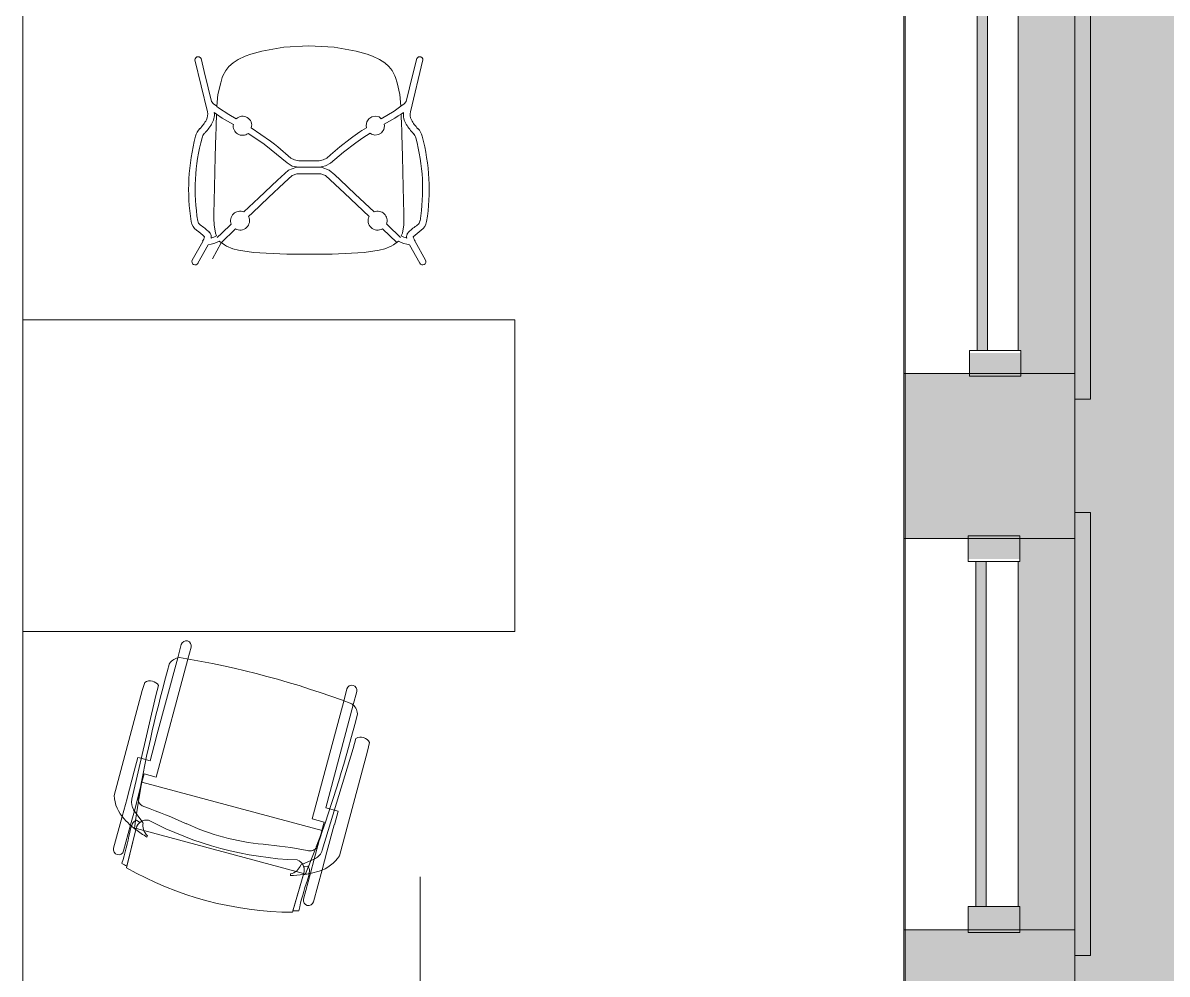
# Model space of a CAD drawing. Header units: inches. Extents: x -1880 to 225, y -1065 to 162.
# Drawn here: x -1332 to -1220.9, y -975.1 to -882.7 of the extents above; entities that cross this region are included whole.
import ezdxf

# ---------------------------------------------------------------- set-up
doc = ezdxf.new("R2010")
doc.units = ezdxf.units.IN
doc.header["$MEASUREMENT"] = 0
for name, color, linetype, lineweight in [('06_555 11th St - background_dwg', 8, 'Continuous', 9), ('A-AREA-IDEN', 2, 'Continuous', 9), ('A-DETL', 90, 'Continuous', 9), ('A-DETL-GENF', 92, 'Continuous', 9), ('A-DETL-THIN', 151, 'Continuous', 9), ('A-GLAZ-CURT', 52, 'Continuous', 13), ('A-GLAZ-CWMG', 51, 'Continuous', 13), ('A-WALL', 113, 'Continuous', 13), ('A-WALL-PATT', 111, 'Continuous', 13), ('I-FURN', 30, 'Continuous', 9), ('P-SILL', 7, 'Continuous', 9), ('W', 7, 'Continuous', 9)]:
    doc.layers.add(name, color=color, linetype=linetype, lineweight=lineweight)

# ---------------------------------------------------------------- blocks, each defined once
blk = doc.blocks.new('System Panel - Glazed-4839059-FIRST FLOOR POWER _ SIGNAL')
at = {"layer": 'A-GLAZ-CURT', "lineweight": 9}
blk.add_hatch(color=7, dxfattribs=at).paths.add_polyline_path([(-16.75, 1.75), (-16.75, 0.75), (16.75, 0.75), (16.75, 1.75), (-11.57, 1.75)], flags=0)
at = {"layer": 'A-GLAZ-CURT', "color": 8, "lineweight": 20}
for p, q in [((16.75, 1.75), (-16.75, 1.75)), ((-16.75, 1.75), (-16.75, 0.75)), ((16.75, 0.75), (16.75, 1.75)), ((-16.75, 0.75), (16.75, 0.75))]:
    blk.add_line(p, q, dxfattribs=at)
blk = doc.blocks.new('System Panel - Glazed-4839067-FIRST FLOOR POWER _ SIGNAL')
at = {"layer": 'A-GLAZ-CURT', "lineweight": 9}
blk.add_hatch(color=7, dxfattribs=at).paths.add_polyline_path([(-16.75, 0.75), (16.75, 0.75), (16.75, 1.75), (-16.75, 1.75)], flags=0)
at = {"layer": 'A-GLAZ-CURT', "color": 8, "lineweight": 20}
for p, q in [((16.75, 1.75), (-16.75, 1.75)), ((-16.75, 1.75), (-16.75, 0.75)), ((16.75, 0.75), (16.75, 1.75)), ((-16.75, 0.75), (16.75, 0.75))]:
    blk.add_line(p, q, dxfattribs=at)
blk = doc.blocks.new('Rectangular Mullion - 2_5_ x 5_ rectangular-4836572-FIRST FLOOR POWER _ SIGNAL')
at = {"layer": 'A-GLAZ-CWMG', "lineweight": 9}
blk.add_hatch(color=7, dxfattribs=at).paths.add_polyline_path([(1.25, 2.5), (1.25, -2.5), (-1, -2.5), (-1, 2.5)], flags=0)
at = {"layer": 'A-GLAZ-CWMG', "color": 8, "lineweight": 20}
for p, q in [((-1.25, 2.5), (1.25, 2.5)), ((-1.25, -2.5), (-1.25, 2.5)), ((1.25, 2.5), (1.25, -2.5)), ((1.25, -2.5), (-1.25, -2.5))]:
    blk.add_line(p, q, dxfattribs=at)
blk = doc.blocks.new('Rectangular Mullion - 2_5_ x 5_ rectangular-4837751-FIRST FLOOR POWER _ SIGNAL')
at = {"layer": 'A-GLAZ-CWMG', "lineweight": 9}
blk.add_hatch(color=7, dxfattribs=at).paths.add_polyline_path([(1, -1.75), (1, -2.5), (-1.25, -2.5), (-1.25, 2.5), (1, 2.5), (1, -0.75)], flags=0)
at = {"layer": 'A-GLAZ-CWMG', "color": 8, "lineweight": 20}
for p, q in [((-1.25, 2.5), (1.25, 2.5)), ((-1.25, -2.5), (-1.25, 2.5)), ((1.25, 2.5), (1.25, -2.5)), ((1.25, -2.5), (-1.25, -2.5))]:
    blk.add_line(p, q, dxfattribs=at)
blk = doc.blocks.new('F-Haworth_Chair_X99-Seminar - X99 Seminar Chair with Glides-V6-FIRST FLOOR POWER _ SIGNAL')
at = {"layer": 'I-FURN'}
for p, q in [((-8.34, 11.52), (-8.42, 7.57)), ((-8.42, 7.57), (-8.34, 11.37)), ((8.42, 7.57), (8.34, 11.52)), ((8.34, 11.37), (8.42, 7.57)), ((-10.04, 10.02), (-10.04, 6.81)), ((-9.04, 7.4), (-9.04, 10.02)), ((9.04, 10.02), (9.04, 7.4)), ((10.04, 6.81), (10.04, 10.02)), ((-7.18, 7.99), (-7.21, 8.13)), ((7.21, 8.13), (7.18, 7.99)), ((-10.04, 6.81), (-10.04, 5)), ((-9.13, 5.92), (-8.07, 6.77)), ((-9.04, 5.99), (-9.04, 7.4)), ((-8.68, 6.87), (-8.75, 6.22)), ((-8.62, 7.42), (-8.68, 6.91)), ((-8.6, 7.6), (-8.62, 7.43)), ((-8.61, 6.81), (-8.23, 6.95)), ((-8.51, 7.6), (-8.56, 7.6)), ((-7.65, 7.6), (-8.4, 7.6)), ((-8.07, 6.77), (-7.95, 6.87)), ((7.65, 7.6), (-7.65, 7.6)), ((8.4, 7.6), (7.65, 7.6)), ((7.95, 6.87), (8.03, 6.81)), ((8.07, 6.77), (9.13, 5.92)), ((8.23, 6.95), (8.61, 6.81)), ((8.56, 7.6), (8.49, 7.6)), ((8.62, 7.43), (8.6, 7.6)), ((8.68, 6.87), (8.62, 7.42)), ((8.75, 6.22), (8.68, 6.87)), ((9.04, 7.4), (9.04, 5.99)), ((10.04, 5), (10.04, 6.81)), ((-9.04, 3.62), (-9.04, 5.99)), ((-8.75, 6.22), (-8.88, 4.99)), ((8.88, 4.99), (8.75, 6.22)), ((9.04, 5.99), (9.04, 3.62)), ((-11.32, 5.06), (-11.32, -5.48)), ((-10.04, 4.99), (-10.04, 2.27)), ((-9.92, -5.36), (-9.57, 4.97)), ((-8.9, 4.8), (-9.07, 3.2)), ((-8.88, 4.99), (-8.89, 4.91)), ((8.89, 4.91), (8.88, 4.99)), ((9.07, 3.2), (8.9, 4.8)), ((9.57, 4.97), (9.92, -5.36)), ((10.04, 2.27), (10.04, 4.99)), ((11.32, -5.48), (11.32, 5.06)), ((-9.04, 3.43), (-9.04, 3.62)), ((-9.04, 3.12), (-9.04, 3.43)), ((9.04, 3.62), (9.04, 3.43)), ((9.04, 3.43), (9.04, 3.12)), ((-10.04, 2.27), (-10.07, 2.27)), ((-10.07, 2.27), (-10.07, 0.89)), ((-9.07, 3.2), (-9.07, 3.12)), ((-9.07, 3.12), (9.07, 3.12)), ((-9.04, 2.27), (-9.04, 3.12)), ((-7.83, 2.27), (-9.04, 2.27)), ((-7.83, -9.57), (-7.83, 2.27)), ((9.04, 2.27), (7.83, 2.27)), ((7.83, 2.27), (7.83, -9.57)), ((9.04, 3.12), (9.04, 2.27)), ((9.07, 3.12), (9.07, 3.2)), ((10.07, 2.27), (10.04, 2.27)), ((10.07, 0.89), (10.07, 2.27)), ((-10.07, 0.89), (-9.71, 0.89)), ((-9.71, 0.89), (-9.2, 0.89)), ((-9.2, 0.89), (-8.82, 0.89)), ((-8.82, 0.89), (-8.82, -9.44)), ((8.82, 0.89), (9.2, 0.89)), ((8.82, -1.42), (8.82, 0.89)), ((9.2, 0.89), (9.71, 0.89)), ((9.71, 0.89), (10.07, 0.89)), ((8.82, -9.44), (8.82, -1.43)), ((-11.32, -5.48), (-11.3, -6.32)), ((-9.92, -6.36), (-9.92, -5.36)), ((9.92, -5.36), (9.92, -6.36)), ((11.3, -6.32), (11.32, -5.48)), ((-8.82, -9.44), (-8.82, -10.78)), ((-7.83, -10.78), (-7.83, -9.57)), ((7.83, -9.57), (7.83, -10.78)), ((8.82, -10.78), (8.82, -9.44))]:
    blk.add_line(p, q, dxfattribs=at)
for centre, radius, start, end in [((0, -20.29), 32.89, 75.3075, 104.696), ((-36.06, 10.03), 27.2, 355.9857, 2.5118), ((0, -20.73), 33.17, 104.5766, 105.5522), ((0, -20.73), 33.17, 74.4478, 75.4234), ((36.06, 10.03), 27.2, 177.4882, 184.0143), ((-9.54, 10.02), 0.498, 360, 180), ((9.54, 10.02), 0.498, 360, 180), ((-5.2, 7.86), 3.74, 175.9857, 189.9064), ((-4.71, -1.15), 9.61, 105.0666, 112.7369), ((-6.55, 6.76), 1.38, 117.0503, 145.9813), ((6.55, 6.76), 1.38, 34.0187, 62.9497), ((4.71, -1.15), 9.61, 67.2631, 74.9334), ((5.2, 7.86), 3.74, 350.0936, 4.0143), ((-7.87, 3.92), 3.63, 121.9522, 161.8211), ((-4.71, -1.15), 9.61, 116.0036, 121.9522), ((-4.71, -1.15), 9.61, 113.4023, 116.0036), ((-8.28, 7.33), 0.613, 189.9064, 237.4573), ((-4.71, -1.15), 9.61, 112.927, 113.3607), ((-7.37, 7.55), 1.05, 178.8214, 214.7998), ((-7.37, 7.55), 1.05, 178.8214, 264.0446), ((-6.55, 6.76), 1.38, 147.5752, 174.9122), ((0, -26.49), 33.83, 77.2285, 102.7715), ((7.37, 7.55), 1.05, 275.9554, 1.1786), ((6.55, 6.76), 1.38, 5.0878, 32.4248), ((7.37, 7.55), 1.05, 325.2002, 1.1786), ((4.71, -1.15), 9.61, 66.6393, 67.073), ((4.71, -1.15), 9.61, 63.9964, 66.4906), ((8.28, 7.33), 0.613, 302.5427, 350.0936), ((4.71, -1.15), 9.61, 58.0478, 63.9964), ((7.87, 3.92), 3.63, 18.1789, 58.0478), ((-8.18, 4.9), 1.39, 132.8922, 177.1987), ((-11.32, 48.08), 42.84, 274.2301, 280.0233), ((0, -15.97), 22.19, 79.9767, 100.0233), ((11.32, 48.08), 42.84, 259.9767, 265.7699), ((8.18, 4.9), 1.39, 2.8013, 47.1078), ((144.06, -7.32), 153.52, 175.4787, 180.5251), ((-8.24, 4.59), 0.763, 84.2338, 165.7662), ((8.24, 4.59), 0.763, 14.2338, 95.7662), ((-144.06, -7.32), 153.52, 359.4749, 4.5213), ((-10.58, -5.68), 0.956, 221.8901, 314.1099), ((10.58, -5.68), 0.956, 225.8901, 318.1099), ((-8.21, -8.28), 1.31, 200.0433, 249.9567), ((8.21, -8.28), 1.31, 290.0433, 339.9567), ((0, 75.01), 84.96, 264.1475, 275.8525), ((-8.32, -10.78), 0.495, 180, 360), ((8.32, -10.78), 0.495, 180, 360)]:
    blk.add_arc(centre, radius, start, end, dxfattribs=at)
blk = doc.blocks.new('HermanMiller_Collection_TroyPlasticChair - No Arms-5839776-FIRST FLOOR POWER _ SIGNAL')
at = {"layer": 'I-FURN'}
for p, q in [((10.68, 11.32), (8.86, 10.31)), ((-9.04, 10.88), (-9.06, 10.76)), ((-9.06, 10.76), (-9.04, 10.64)), ((-8.97, 10.98), (-9.04, 10.88)), ((-9.04, 10.64), (-8.97, 10.53)), ((-8.87, 11.05), (-8.97, 10.98)), ((-8.97, 10.53), (-8.88, 10.47)), ((-8.88, 10.47), (-7.64, 10.16)), ((-8.75, 11.07), (-8.87, 11.05)), ((-3.73, 9.85), (-8.75, 11.07)), ((-7.64, 10.16), (-6.06, 9.78)), ((9.19, 9.77), (10.99, 10.77)), ((-6.06, 9.78), (-4.73, 9.45)), ((-4.26, 8.94), (-5.4, 8.84)), ((-4.73, 9.45), (-4.5, 9.25)), ((-4.5, 9.25), (-4.26, 8.94)), ((-4.26, 8.94), (-3.79, 8.27)), ((-3.5, 8.97), (-3.65, 9.18)), ((-2.37, 9), (-3.5, 8.97)), ((-3.32, 8.68), (-3.5, 8.97)), ((-2.09, 9.01), (-2.37, 9)), ((-1.51, 9.02), (-2.09, 9.01)), ((0.61, 9.09), (-1.51, 9.02)), ((3.59, 9.16), (0.61, 9.09)), ((6.2, 9.22), (3.59, 9.16)), ((6.64, 9.22), (6.2, 9.22)), ((7.26, 9.2), (6.64, 9.22)), ((8.05, 9.08), (7.26, 9.2)), ((8.48, 8.89), (7.29, 7.66)), ((8.31, 8.97), (8.05, 9.08)), ((-7.72, 8.07), (-8.1, 7.77)), ((-7.22, 8.34), (-7.72, 8.07)), ((-7.06, 8.42), (-7.22, 8.34)), ((-6.53, 8.56), (-7.06, 8.42)), ((-5.4, 8.84), (-6.53, 8.56)), ((-3.79, 8.27), (-3.05, 7.03)), ((-3.1, 8.35), (-3.32, 8.68)), ((-2.51, 7.32), (-3.1, 8.35)), ((7.64, 7.14), (8.98, 8.53)), ((9.2, 8.2), (8.85, 8.71)), ((9.33, 8), (9.2, 8.2)), ((9.57, 7.37), (9.33, 8)), ((-8.79, 6.86), (-9.11, 6.18)), ((-8.46, 7.36), (-8.79, 6.86)), ((-8.1, 7.77), (-8.46, 7.36)), ((-3.22, 6.81), (-3.3, 6.46)), ((-3.05, 7.03), (-3.22, 6.81)), ((-2.35, 7.35), (-2.51, 7.32)), ((-2, 7.29), (-2.35, 7.35)), ((-1.69, 7.06), (-2, 7.29)), ((-1.5, 6.76), (-1.69, 7.06)), ((-1.45, 6.41), (-1.5, 6.76)), ((7.29, 7.66), (7.17, 7.54)), ((9.72, 6.82), (9.57, 7.37)), ((9.95, 5.38), (9.72, 6.82)), ((-9.3, 5.64), (-9.61, 4.58)), ((-9.11, 6.18), (-9.3, 5.64)), ((-3.3, 6.46), (-3.24, 6.12)), ((-3.24, 6.12), (-3.05, 5.82)), ((-3.05, 5.82), (-2.75, 5.62)), ((-2.75, 5.62), (-2.4, 5.55)), ((-2.4, 5.55), (-2.17, 5.59)), ((-2.17, 5.59), (-2.03, 5.35)), ((-1.64, 5.94), (-1.54, 6.07)), ((-1.18, 5.22), (-1.64, 5.94)), ((-1.54, 6.07), (-1.45, 6.41)), ((4.17, 3.46), (6.44, 5.86)), ((6, 6.32), (4.28, 4.48)), ((-9.61, 4.58), (-9.98, 2.44)), ((-2.03, 5.35), (-1.89, 5.13)), ((-1.89, 5.13), (-1.76, 4.94)), ((-1.76, 4.94), (-1.29, 4.28)), ((-0.69, 4.54), (-1.18, 5.22)), ((0.21, 3.35), (-0.69, 4.54)), ((4.28, 4.48), (2.9, 3.03)), ((10.01, 4.14), (9.95, 5.38)), ((-1.29, 4.28), (-1.09, 4.01)), ((-1.09, 4.01), (-0.33, 3.01)), ((1.26, 2.11), (0.21, 3.35)), ((2.47, 1.62), (4.17, 3.46)), ((10.09, 2.25), (10.01, 4.14)), ((-9.98, 2.44), (-10.11, 0)), ((-0.33, 3.01), (0.45, 2.11)), ((2.41, 2.51), (1.95, 1.97)), ((2.9, 3.03), (2.41, 2.51)), ((10.1, 1.09), (10.09, 2.25)), ((0.45, 2.11), (0.77, 1.74)), ((0.77, 1.74), (0.95, 1.38)), ((0.95, 1.38), (1.03, 0.99)), ((1.54, 1.61), (1.26, 2.11)), ((1.65, 1.02), (1.54, 1.61)), ((1.68, 1.28), (1.67, 0.79)), ((1.95, 1.97), (1.68, 1.28)), ((2.29, 0), (2.3, 1.17)), ((2.3, 1.17), (2.47, 1.62)), ((1.03, 0.99), (1.03, -0.99)), ((1.65, -1.02), (1.65, 1.02)), ((1.67, 0.79), (1.65, 0)), ((1.65, 0), (1.69, -1.28)), ((10.09, -2.14), (10.1, 1.09)), ((-10.11, 0), (-9.98, -2.44)), ((1.03, -0.99), (0.95, -1.39)), ((1.55, -1.61), (1.65, -1.02)), ((2.3, -1.17), (2.29, 0)), ((0.77, -1.74), (-0.33, -3.02)), ((0.95, -1.39), (0.77, -1.74)), ((0.8, -2.64), (1.24, -2.11)), ((1.24, -2.11), (1.55, -1.61)), ((1.69, -1.28), (1.95, -1.97)), ((1.95, -1.97), (2.93, -3.06)), ((2.47, -1.62), (2.3, -1.17)), ((3.18, -2.4), (2.47, -1.62)), ((10.01, -4.14), (10.09, -2.14)), ((-9.98, -2.44), (-9.61, -4.58)), ((-0.33, -3.02), (-0.59, -3.33)), ((-0.04, -3.66), (0.8, -2.64)), ((2.93, -3.06), (4.65, -4.86)), ((4.61, -3.91), (3.18, -2.4)), ((-0.86, -3.72), (-2.16, -5.59)), ((-0.59, -3.33), (-0.86, -3.72)), ((-0.67, -4.48), (-0.46, -4.17)), ((-0.46, -4.17), (-0.04, -3.66)), ((6.09, -5.47), (4.61, -3.91)), ((9.95, -5.38), (10.01, -4.14)), ((-9.61, -4.58), (-9.3, -5.64)), ((-1.62, -5.89), (-0.67, -4.48)), ((4.65, -4.86), (6, -6.32)), ((6.45, -5.85), (6.09, -5.47)), ((9.72, -6.82), (9.95, -5.38)), ((-9.3, -5.64), (-9.11, -6.18)), ((-9.11, -6.18), (-8.79, -6.86)), ((-8.79, -6.86), (-8.46, -7.36)), ((-8.46, -7.36), (-8.1, -7.77)), ((-8.1, -7.77), (-7.72, -8.07)), ((-3.46, -7.76), (-4.11, -8.78)), ((-3.04, -7.05), (-3.46, -7.76)), ((-3.11, -8.41), (-2.49, -7.33)), ((7.19, -7.54), (8.08, -8.46)), ((8.99, -8.51), (7.65, -7.13)), ((9.33, -8), (9.57, -7.37)), ((9.57, -7.37), (9.72, -6.82)), ((-7.72, -8.07), (-7.22, -8.34)), ((-7.22, -8.34), (-7.06, -8.42)), ((-7.06, -8.42), (-6.53, -8.56)), ((-6.53, -8.56), (-5.4, -8.84)), ((-5.4, -8.84), (-4.26, -8.94)), ((-4.11, -8.78), (-4.24, -8.94)), ((-3.49, -8.97), (-3.11, -8.41)), ((8.08, -8.46), (8.5, -8.89)), ((8.85, -8.71), (9.2, -8.2)), ((10.54, -9.36), (8.99, -8.51)), ((9.2, -8.2), (9.33, -8)), ((-8.75, -11.07), (-3.73, -9.85)), ((-6.06, -9.78), (-7.64, -10.16)), ((-4.73, -9.45), (-6.06, -9.78)), ((-4.5, -9.25), (-4.73, -9.45)), ((-4.26, -8.94), (-4.5, -9.25)), ((-3.65, -9.18), (-3.5, -8.97)), ((-3.5, -8.97), (-2.37, -9)), ((-2.37, -9), (-2.09, -9.01)), ((-2.09, -9.01), (-1.51, -9.02)), ((-1.51, -9.02), (0.61, -9.09)), ((0.61, -9.09), (3.59, -9.16)), ((3.59, -9.16), (6.2, -9.22)), ((6.2, -9.22), (6.64, -9.22)), ((6.64, -9.22), (7.26, -9.2)), ((7.26, -9.2), (8.05, -9.08)), ((8.05, -9.08), (8.31, -8.97)), ((10.99, -10.77), (9.19, -9.77)), ((-9.04, -10.64), (-9.06, -10.76)), ((-9.06, -10.76), (-9.04, -10.88)), ((-8.97, -10.53), (-9.04, -10.64)), ((-9.04, -10.88), (-8.97, -10.98)), ((-8.88, -10.47), (-8.97, -10.53)), ((-8.97, -10.98), (-8.87, -11.05)), ((-7.64, -10.16), (-8.88, -10.47)), ((-8.87, -11.05), (-8.75, -11.07)), ((8.86, -10.31), (10.68, -11.32))]:
    blk.add_line(p, q, dxfattribs=at)
for centre, radius, start, end in [((3.83, -8.55), 20.22, 81.1429, 104.8165), ((6.75, 10.18), 1.26, 34.6745, 81.1429), ((10.83, 11.04), 0.317, 299.1025, 118.9821), ((-4.63, 13.16), 3.63, 297.8999, 314.6405), ((-6.24, 15.3), 6.94, 302.6131, 312.0729), ((-0.92, 9.4), 1.66, 104.8165, 134.6405), ((-0.93, 9.41), 1, 105.2242, 132.0729), ((3.79, -7.92), 18.96, 80.6041, 105.2242), ((6.79, 10.23), 0.558, 34.0551, 80.6041), ((12.57, 14.13), 6.41, 214.0551, 223.77), ((13.06, 14.55), 6.42, 214.6745, 223.6185), ((7.72, 12.36), 2.34, 287.1892, 298.9821), ((-3.46, 10.94), 1.12, 256.3431, 297.8999), ((-3.47, 10.95), 1.78, 264.1109, 302.6131), ((8.53, 10.26), 0.815, 223.77, 245.3996), ((8.4, 9.98), 0.502, 245.3996, 285.9426), ((6.5, 10.04), 2.11, 329.3692, 344.9846), ((6.58, 10.02), 2.62, 330.0569, 354.4818), ((6.85, 6.68), 0.919, 69.1794, 202.7215), ((6.86, 6.66), 0.91, 242.3519, 31.4319), ((-2.42, -6.43), 0.877, 73.101, 224.5266), ((-2.33, -6.45), 0.896, 259.6713, 37.9794), ((6.85, -6.68), 0.922, 157.389, 291.6626), ((6.85, -6.68), 0.915, 330.7028, 115.7221), ((6.58, -10.02), 2.62, 5.5182, 29.9431), ((-3.46, -10.94), 1.12, 62.1001, 103.6569), ((-3.47, -10.95), 1.78, 57.3869, 95.8891), ((-4.63, -13.16), 3.63, 45.3595, 62.1001), ((-6.24, -15.3), 6.94, 47.9271, 57.3869), ((12.57, -14.13), 6.41, 136.23, 145.9449), ((8.53, -10.26), 0.815, 114.6004, 136.23), ((8.4, -9.98), 0.502, 74.0574, 114.6004), ((6.5, -10.04), 2.11, 15.0154, 30.6308), ((-0.92, -9.4), 1.66, 225.3595, 255.1835), ((-0.93, -9.41), 1, 227.9271, 254.7758), ((3.83, 8.55), 20.22, 255.1835, 278.8571), ((3.79, 7.92), 18.96, 254.7758, 279.3959), ((6.79, -10.23), 0.558, 279.3959, 325.9449), ((6.75, -10.18), 1.26, 278.8571, 325.3255), ((13.06, -14.55), 6.42, 136.3815, 145.3255), ((7.72, -12.36), 2.34, 61.0179, 72.8108), ((10.83, -11.04), 0.317, 241.0179, 60.8975)]:
    blk.add_arc(centre, radius, start, end, dxfattribs=at)
blk = doc.blocks.new('06_555 11th St - background_dwg-4793957-FIRST FLOOR POWER _ SIGNAL')
at = {"layer": 'P-SILL'}
for p, q in [((2131.56, 2045.73), (2131.56, 2083.73)), ((2131.56, 1991.73), (2131.56, 2029.73))]:
    blk.add_line(p, q, dxfattribs=at)
at = {"layer": 'P-SILL', "flags": 128}
for points in [[(2148.19, 2043.23), (2149.69, 2043.23), (2149.69, 2086.23), (2148.19, 2086.23)], [(2148.18, 1989.23), (2149.68, 1989.23), (2149.68, 2032.23), (2148.18, 2032.23)]]:
    blk.add_lwpolyline(points, dxfattribs=at)
at = {"layer": 'W'}
blk.add_line((2131.56, 2029.73), (2131.68, 2029.73), dxfattribs=at)
at = {"layer": 'W', "flags": 128}
for points in [[(2131.68, 2045.73), (2131.56, 2045.73), (2131.56, 2029.73), (2131.68, 2029.73)], [(2131.56, 1981.11), (2131.56, 1991.73), (2131.68, 1991.73)]]:
    blk.add_lwpolyline(points, dxfattribs=at)

msp = doc.modelspace()

# ---------------------------------------------------------------- hatches: boundary and pattern name
at = {"layer": 'A-DETL-GENF'}
h = msp.add_hatch(color=254, dxfattribs=at)
h.paths.add_polyline_path([(40.86, -1023.03), (225.39, -1023.03), (225.39, -1010.03), (214.05, -1010.03), (214.05, -1001.03), (210.86, -1001.03), (210.86, -1004.28), (208.36, -1004.28), (208.36, -1001.03), (174.11, -1001.03), (174.11, -1004.28), (171.61, -1004.28), (171.61, -1006.53), (153.61, -1006.53), (153.61, -1004.28), (151.36, -1004.28), (151.36, -1001.03), (113.86, -1001.03), (113.86, -1004.28), (111.61, -1004.28), (111.61, -1006.53), (93.61, -1006.53), (93.61, -1004.41), (91.36, -1004.41), (91.36, -1001.16), (54.11, -1001.16), (54.11, -1004.41), (51.61, -1004.41), (51.61, -1010.53), (40.86, -1010.53), (40.86, -1022.53), (-15.64, -1022.53), (-15.64, -1010.03), (-26.39, -1010.03), (-26.39, -1001.28), (-29.14, -1001.28), (-29.14, -1002.03), (-31.64, -1002.03), (-31.64, -1001.28), (-66.14, -1001.28), (-66.14, -1002.03), (-68.39, -1002.03), (-68.39, -1006.53), (-86.39, -1006.53), (-86.39, -1002.03), (-88.64, -1002.03), (-88.64, -1001.28), (-126.14, -1001.28), (-126.14, -1002.03), (-128.39, -1002.03), (-128.39, -1006.53), (-146.39, -1006.53), (-146.39, -1002.53), (-148.89, -1002.53), (-148.89, -1001.78), (-185.89, -1001.78), (-185.89, -1002.53), (-188.39, -1002.53), (-188.39, -1010.03), (-199.14, -1010.03), (-199.14, -1022.53), (-255.64, -1022.53), (-255.64, -1010.28), (-269.01, -1010.28), (-269.01, -993.78), (-246.39, -993.78), (-246.39, -987.03), (-216.39, -987.03), (-216.39, -987.53), (-210.01, -987.53), (-210.01, -993.53), (-188.39, -993.53), (-188.39, -997.53), (-185.89, -997.53), (-185.89, -1000.78), (-148.89, -1000.78), (-148.89, -997.53), (-146.39, -997.53), (-146.39, -993.53), (-128.39, -993.53), (-128.39, -997.03), (-126.14, -997.03), (-126.14, -1000.28), (-88.64, -1000.28), (-88.64, -997.03), (-86.39, -997.03), (-86.39, -993.53), (-68.39, -993.53), (-68.39, -997.03), (-66.14, -997.03), (-66.14, -1000.28), (-31.64, -1000.28), (-31.64, -997.03), (-29.14, -997.03), (-29.14, -1000.28), (-26.39, -1000.28), (-26.39, -993.53), (-5.39, -993.53), (-5.39, -987.03), (24.61, -987.03), (24.61, -987.53), (29.99, -987.53), (29.99, -994.03), (51.61, -994.03), (51.61, -999.41), (54.11, -999.41), (54.11, -1000.16), (91.36, -1000.16), (91.36, -999.41), (93.61, -999.41), (93.61, -993.53), (111.61, -993.53), (111.61, -999.28), (113.86, -999.28), (113.86, -1000.03), (151.36, -1000.03), (151.36, -999.28), (153.61, -999.28), (153.61, -993.53), (171.61, -993.53), (171.61, -999.28), (174.11, -999.28), (174.11, -1000.03), (208.36, -1000.03), (208.36, -999.28), (210.86, -999.28), (210.86, -1000.03), (214.05, -1000.03), (214.05, -993.53), (225.39, -993.53), (225.39, -557.54), (-39.64, -557.54), (-39.64, -552.54), (-71.14, -552.54), (-71.14, -552.04), (-39.64, -552.04), (-39.64, -542.54), (225.39, -542.54), (225.39, -482.36), (-41.14, -482.36), (-41.14, -440.79), (-36.14, -440.79), (-36.14, -477.73), (-8.39, -477.73), (-8.39, -473.54), (47.61, -473.54), (47.61, -477.73), (215.86, -477.73), (215.86, -421.04), (219.36, -421.04), (219.36, -477.73), (225.39, -477.73), (225.39, -186.61), (194.93, -186.61), (194.93, -191.47), (190.3, -191.47), (190.3, -181.29), (194.93, -181.29), (194.93, -181.98), (225.39, -181.98), (225.39, -146.04), (194.93, -146.04), (194.93, -147.29), (190.3, -147.29), (190.3, -146.04), (-36.14, -146.04), (-36.14, -184.29), (-41.14, -184.29), (-41.14, -142.54), (183.8, -142.54), (183.8, -126.54), (188.43, -126.54), (188.43, -142.54), (225.39, -142.54), (225.39, 105.22), (203.61, 105.22), (203.61, 104.47), (201.61, 104.47), (201.61, 99.97), (183.61, 99.97), (183.61, 104.47), (181.36, 104.47), (181.36, 105.22), (143.86, 105.22), (143.86, 104.47), (141.61, 104.47), (141.61, 99.97), (123.61, 99.97), (123.61, 104.34), (121.36, 104.34), (121.36, 105.09), (84.11, 105.09), (84.11, 104.34), (81.61, 104.34), (81.61, 99.97), (62.98, 99.97), (62.98, 76.84), (22.23, 76.84), (22.23, 99.97), (3.61, 99.97), (3.61, 104.71), (1.36, 104.71), (1.36, 105.46), (-35.89, 105.46), (-35.89, 104.71), (-38.39, 104.71), (-38.39, 99.97), (-43.64, 99.97), (-43.64, -80.23), (188.43, -80.23), (188.43, -86.54), (183.8, -86.54), (183.8, -84.86), (-50.14, -84.86), (-50.14, -84.42), (-173.22, -84.42), (-173.22, -146.42), (-173.82, -146.42), (-173.82, -146.61), (-173.64, -146.62), (-173.64, -184.29), (-178.64, -184.29), (-178.64, -146.61), (-340.08, -146.61), (-340.08, -181.98), (-292.7, -181.98), (-292.7, -155.79), (-283.57, -155.79), (-283.57, -254.98), (-186.89, -254.98), (-186.89, -259.61), (-283.57, -259.61), (-283.57, -358.79), (-292.7, -358.79), (-292.7, -276.12), (-388.7, -276.12), (-388.7, -218.61), (-438.19, -218.61), (-438.19, -188.29), (-433.57, -188.29), (-433.57, -213.98), (-344.71, -213.98), (-344.71, -146.61), (-433.57, -146.61), (-433.57, -148.29), (-438.19, -148.29), (-438.19, -146.61), (-536.59, -146.61), (-536.59, -339.98), (-515.34, -339.98), (-515.34, -476.99), (-448.19, -476.99), (-448.19, -468.3), (-443.57, -468.3), (-443.57, -481.62), (-541.22, -481.62), (-541.22, -450.42), (-612.84, -450.42), (-612.84, -542.54), (-589.64, -542.54), (-589.64, -552.92), (-586.14, -552.92), (-586.14, -557.54), (-617.47, -557.54), (-617.47, -516.92), (-801.57, -516.92), (-801.59, -558.17), (-972.83, -558.17), (-972.83, -516.92), (-1220.57, -516.92), (-1220.57, -834.78), (-1220.32, -834.78), (-1220.32, -838.78), (-1218.07, -838.78), (-1218.07, -842.03), (-1184.89, -842.03), (-1184.89, -838.78), (-1182.64, -838.78), (-1182.64, -834.78), (-1163.64, -834.78), (-1163.64, -847.78), (-1167.57, -847.78), (-1167.57, -852.16), (-1179.57, -852.16), (-1179.57, -847.78), (-1182.64, -847.78), (-1182.64, -843.78), (-1184.89, -843.78), (-1184.89, -843.03), (-1218.07, -843.03), (-1218.07, -843.78), (-1220.32, -843.78), (-1220.32, -847.78), (-1223.57, -847.78), (-1223.57, -843.78), (-1229.89, -843.78), (-1229.89, -878.78), (-1235.14, -878.78), (-1235.14, -881.03), (-1235.39, -881.03), (-1235.39, -914.53), (-1235.14, -914.53), (-1235.14, -916.78), (-1229.89, -916.78), (-1229.89, -932.78), (-1235.26, -932.78), (-1235.26, -935.03), (-1235.39, -935.03), (-1235.39, -968.53), (-1235.26, -968.53), (-1235.26, -970.78), (-1229.89, -970.78), (-1229.89, -1004.78), (-666.89, -1004.78), (-666.89, -982.03), (-667.08, -982.03), (-667.08, -971.03), (-664.58, -971.03), (-664.58, -968.53), (-661.33, -968.53), (-661.33, -935.03), (-664.58, -935.03), (-664.58, -932.53), (-667.08, -932.53), (-667.08, -917.03), (-664.58, -917.03), (-664.58, -914.53), (-661.33, -914.53), (-661.33, -881.03), (-664.58, -881.03), (-664.58, -878.78), (-667.57, -878.78), (-667.57, -847.78), (-680.01, -847.78), (-680.01, -834.78), (-666.88, -834.78), (-666.88, -807.41), (-629.88, -807.41), (-629.88, -842.28), (-652.57, -842.28), (-652.57, -878.78), (-659.58, -878.78), (-659.58, -881.03), (-660.33, -881.03), (-660.33, -914.53), (-659.58, -914.53), (-659.58, -917.03), (-652.08, -917.03), (-652.08, -932.53), (-659.58, -932.53), (-659.58, -935.03), (-660.33, -935.03), (-660.33, -968.53), (-659.58, -968.53), (-659.58, -971.03), (-652.08, -971.03), (-652.08, -979.28), (-623.7, -979.28), (-623.7, -999.78), (-622.89, -999.78), (-622.89, -1006.03), (-620.39, -1006.03), (-620.39, -1006.78), (-583.39, -1006.78), (-583.39, -1006.03), (-580.89, -1006.03), (-580.89, -999.78), (-564.89, -999.78), (-564.89, -1005.9), (-562.39, -1005.9), (-562.39, -1006.65), (-525.14, -1006.65), (-525.14, -1005.9), (-522.89, -1005.9), (-522.89, -999.78), (-485.51, -999.78), (-485.51, -987.65), (-485.39, -987.65), (-485.39, -987.03), (-455.39, -987.03), (-455.39, -987.65), (-450.14, -987.65), (-450.14, -993.65), (-455.39, -993.65), (-455.39, -993.78), (-428.39, -993.78), (-428.39, -1000.53), (-425.64, -1000.53), (-425.64, -997.28), (-423.14, -997.28), (-423.14, -1000.53), (-388.64, -1000.53), (-388.64, -997.28), (-386.39, -997.28), (-386.39, -993.78), (-368.39, -993.78), (-368.39, -997.28), (-366.14, -997.28), (-366.14, -1000.53), (-328.64, -1000.53), (-328.64, -997.28), (-326.39, -997.28), (-326.39, -993.78), (-308.39, -993.78), (-308.39, -997.28), (-306.14, -997.28), (-306.14, -1000.53), (-271.64, -1000.53), (-271.64, -997.28), (-269.14, -997.28), (-269.14, -1002.28), (-271.64, -1002.28), (-271.64, -1001.53), (-306.14, -1001.53), (-306.14, -1002.28), (-308.39, -1002.28), (-308.39, -1006.78), (-326.39, -1006.78), (-326.39, -1002.28), (-328.64, -1002.28), (-328.64, -1001.53), (-366.14, -1001.53), (-366.14, -1002.28), (-368.39, -1002.28), (-368.39, -1006.78), (-386.39, -1006.78), (-386.39, -1002.28), (-388.64, -1002.28), (-388.64, -1001.53), (-423.14, -1001.53), (-423.14, -1002.28), (-425.64, -1002.28), (-425.64, -1001.53), (-428.39, -1001.53), (-428.39, -1010.28), (-439.39, -1010.28), (-439.39, -1022.53), (-495.01, -1022.53), (-495.01, -1014.78), (-522.89, -1014.78), (-522.89, -1010.9), (-525.14, -1010.9), (-525.14, -1007.65), (-562.39, -1007.65), (-562.39, -1010.9), (-564.89, -1010.9), (-564.89, -1014.78), (-580.89, -1014.78), (-580.89, -1011.03), (-583.39, -1011.03), (-583.39, -1007.78), (-620.39, -1007.78), (-620.39, -1011.03), (-622.89, -1011.03), (-622.89, -1014.78), (-623.7, -1014.78), (-623.7, -1014.53), (-661.39, -1014.53), (-661.39, -1022.78), (-1235.39, -1022.78), (-1235.39, -1023.03), (29.99, -1023.03)], flags=0)
h.paths.add_polyline_path([(24.36, -1017.03), (24.36, -1017.03), (0.86, -1017.03)], flags=0)
h.paths.add_polyline_path([(-239.14, -1017.03), (-215.64, -1017.03), (-215.64, -993.53), (-215.51, -993.53), (-215.51, -993.03), (-216.39, -993.03), (-216.39, -1017.03), (-239.14, -1017.03)], flags=0)
h.paths.add_polyline_path([(-630.45, -1009.03), (-629.2, -1009.03), (-629.2, -984.78), (-630.45, -984.78), (-630.45, -1008.28), (-660.45, -1008.28), (-660.45, -984.78), (-661.39, -984.78), (-661.39, -1009.03), (-660.45, -1009.03)], flags=0)
h.paths.add_polyline_path([(-1010.36, -852.78), (-1011.51, -852.78), (-1011.51, -847.78), (-1014.51, -847.78), (-1014.51, -843.74), (-1016.76, -843.74), (-1016.76, -842.99), (-1050.14, -842.99), (-1050.14, -843.74), (-1052.51, -843.74), (-1052.51, -847.78), (-1055.51, -847.78), (-1055.51, -852.16), (-1067.51, -852.16), (-1067.51, -847.78), (-1070.64, -847.78), (-1070.64, -843.78), (-1072.89, -843.78), (-1072.89, -843.03), (-1106.39, -843.03), (-1106.39, -843.78), (-1108.64, -843.78), (-1108.64, -847.78), (-1111.64, -847.78), (-1111.64, -852.16), (-1123.64, -852.16), (-1123.64, -847.78), (-1127.64, -847.78), (-1127.64, -834.78), (-1108.64, -834.78), (-1108.64, -838.78), (-1106.39, -838.78), (-1106.39, -842.03), (-1072.89, -842.03), (-1072.89, -838.78), (-1070.64, -838.78), (-1070.64, -834.78), (-1052.51, -834.78), (-1052.51, -838.74), (-1050.14, -838.74), (-1050.14, -841.99), (-1016.76, -841.99), (-1016.76, -838.74), (-1014.51, -838.74), (-1014.51, -834.78), (-996.51, -834.78), (-996.51, -838.74), (-994.01, -838.74), (-994.01, -841.99), (-960.76, -841.99), (-960.76, -838.74), (-959.01, -838.74), (-959.01, -808.9), (-939.76, -808.9), (-939.76, -812.65), (-940.39, -812.65), (-940.39, -838.78), (-938.14, -838.78), (-938.14, -842.03), (-904.64, -842.03), (-904.64, -838.78), (-902.39, -838.78), (-902.39, -834.78), (-884.39, -834.78), (-884.39, -838.78), (-882.14, -838.78), (-882.14, -842.03), (-848.64, -842.03), (-848.64, -838.78), (-846.39, -838.78), (-846.39, -834.78), (-828.64, -834.78), (-828.64, -838.75), (-826.14, -838.75), (-826.14, -842), (-792.89, -842), (-792.89, -838.75), (-790.64, -838.75), (-790.64, -834.78), (-772.64, -834.78), (-772.64, -838.72), (-770.14, -838.72), (-770.14, -841.97), (-736.89, -841.97), (-736.89, -838.72), (-734.64, -838.72), (-734.64, -834.78), (-716.01, -834.78), (-716.01, -847.78), (-719.14, -847.78), (-719.14, -852.16), (-731.14, -852.16), (-731.14, -847.78), (-734.64, -847.78), (-734.64, -843.72), (-736.89, -843.72), (-736.89, -842.97), (-770.14, -842.97), (-770.14, -843.72), (-772.64, -843.72), (-772.64, -847.78), (-775.64, -847.78), (-775.64, -852.16), (-787.64, -852.16), (-787.64, -847.78), (-790.64, -847.78), (-790.64, -843.75), (-792.89, -843.75), (-792.89, -843), (-826.14, -843), (-826.14, -843.75), (-828.64, -843.75), (-828.64, -847.78), (-831.64, -847.78), (-831.64, -852.16), (-843.64, -852.16), (-843.64, -847.78), (-846.39, -847.78), (-846.39, -843.78), (-848.64, -843.78), (-848.64, -843.03), (-882.14, -843.03), (-882.14, -843.78), (-884.39, -843.78), (-884.39, -847.78), (-887.39, -847.78), (-887.39, -852.16), (-899.39, -852.16), (-899.39, -847.78), (-902.39, -847.78), (-902.39, -843.78), (-904.64, -843.78), (-904.64, -843.03), (-938.14, -843.03), (-938.14, -843.78), (-940.39, -843.78), (-940.39, -847.78), (-943.39, -847.78), (-943.39, -852.16), (-955.39, -852.16), (-955.39, -847.78), (-959.01, -847.78), (-959.01, -843.74), (-960.76, -843.74), (-960.76, -842.99), (-994.01, -842.99), (-994.01, -843.74), (-996.51, -843.74), (-996.51, -847.78), (-999.51, -847.78), (-999.51, -852.78)], flags=0)
h.paths.add_polyline_path([(-636.57, -836.78), (-635.38, -836.78), (-635.38, -812.91), (-636.57, -812.91), (-636.57, -835.59)], flags=0)
h.paths.add_polyline_path([(-661.38, -836.78), (-660.57, -836.78), (-660.57, -812.91), (-661.38, -812.91), (-661.38, -834.78)], flags=0)
h.paths.add_polyline_path([(87.37, -677.68), (57.37, -677.68), (57.37, -647.68), (87.37, -647.68)], flags=0)
h.paths.add_polyline_path([(-272.63, -677.68), (-302.63, -677.68), (-302.63, -647.68), (-272.63, -647.68)], flags=0)
h.paths.add_polyline_path([(-632.63, -677.68), (-662.63, -677.68), (-662.63, -647.68), (-632.63, -647.68)], flags=0)
h.paths.add_polyline_path([(-935.35, -677.68), (-959.35, -677.68), (-959.35, -647.68), (-935.35, -647.68), (-935.35, -649.1)], flags=0)
h.paths.add_polyline_path([(-272.63, -557.54), (-546.14, -557.54), (-546.14, -552.92), (-528.64, -552.92), (-528.64, -542.54), (-174.64, -542.54), (-174.64, -552.04), (-143.14, -552.04), (-143.14, -552.54), (-174.64, -552.54), (-174.64, -557.54)], flags=0)
h.paths.add_polyline_path([(-382.7, -482.37), (-394.7, -482.37), (-394.7, -464.68), (-382.7, -464.68), (-382.7, -477.74), (-178.64, -477.74), (-178.64, -440.79), (-173.64, -440.79), (-173.64, -482.37), (-371.88, -482.37)], flags=0)
h.paths.add_polyline_path([(-519.97, -476.99), (-519.97, -344.61), (-532.22, -344.61), (-532.22, -476.99), (-528.64, -476.99)], flags=0)
h.paths.add_polyline_path([(77.55, -467.79), (74.05, -467.79), (74.05, -370.79), (77.55, -370.79), (77.55, -450.42)], flags=0)
h.paths.add_polyline_path([(70.11, -467.79), (70.11, -370.79), (73.61, -370.79), (73.61, -467.79)], flags=0)
h.paths.add_polyline_path([(-288.07, -467.79), (-292.7, -467.79), (-292.7, -370.79), (-283.57, -370.79), (-283.57, -467.79)], flags=0)
h.paths.add_polyline_path([(-264.89, -461.79), (-264.89, -377.79), (-190.64, -377.79), (-190.64, -398.79), (-197.64, -398.79), (-197.64, -381.29), (-261.39, -381.29), (-261.39, -458.29), (-197.64, -458.29), (-197.64, -440.79), (-190.64, -440.79), (-190.64, -461.79), (-261.39, -461.79)], flags=0)
h.paths.add_polyline_path([(46.61, -461.79), (-24.14, -461.79), (-24.14, -440.79), (-17.14, -440.79), (-17.14, -458.29), (46.61, -458.29), (46.61, -381.29), (-17.14, -381.29), (-17.14, -398.79), (-24.14, -398.79), (-24.14, -377.79), (50.11, -377.79), (50.11, -461.79), (47.61, -461.79)], flags=0)
h.paths.add_polyline_path([(-443.57, -428.3), (-448.19, -428.3), (-448.19, -397.3), (-388.7, -397.3), (-388.7, -297.81), (-384.07, -297.81), (-384.07, -409.3), (-382.7, -409.3), (-382.7, -424.68), (-394.7, -424.63), (-394.7, -409.3), (-443.57, -409.3), (-443.57, -424.68)], flags=0)
h.paths.add_polyline_path([(-41.14, -400.29), (-41.14, -332.79), (-36.14, -332.79), (-36.14, -400.29)], flags=0)
h.paths.add_polyline_path([(-173.64, -400.29), (-178.64, -400.29), (-178.64, -332.79), (-173.64, -332.79), (-173.64, -397.08)], flags=0)
h.paths.add_polyline_path([(215.86, -381.04), (215.86, -366.79), (77.76, -366.79), (77.76, -359.79), (183.01, -359.79), (183.01, -363.29), (219.36, -363.29), (219.36, -381.04)], flags=0)
h.paths.add_polyline_path([(-261.39, -370.79), (-268.39, -370.79), (-268.39, -361.79), (-200.39, -361.79), (-200.39, -370.79)], flags=0)
h.paths.add_polyline_path([(-14.39, -369.79), (-14.39, -360.79), (47.61, -360.79), (47.61, -369.79), (46.61, -369.79)], flags=0)
h.paths.add_polyline_path([(77.36, -358.79), (73.86, -358.79), (73.86, -155.79), (77.36, -155.79), (77.36, -236.17), (182.76, -236.17), (182.76, -245.42), (77.36, -245.42), (77.36, -334.85)], flags=0)
h.paths.add_polyline_path([(70.11, -358.79), (69.86, -358.79), (69.86, -260.11), (-28.39, -260.11), (-28.39, -255.48), (69.86, -255.48), (69.86, -155.79), (73.36, -155.79), (73.36, -358.79)], flags=0)
h.paths.add_polyline_path([(-14.39, -353.79), (-24.14, -353.79), (-24.14, -332.79), (-17.14, -332.79), (-17.14, -350.29), (46.61, -350.29), (46.61, -273.29), (-17.14, -273.29), (-17.14, -290.79), (-24.14, -290.79), (-24.14, -269.79), (50.11, -269.79), (50.11, -353.79), (46.61, -353.79)], flags=0)
h.paths.add_polyline_path([(-200.39, -353.79), (-264.89, -353.79), (-264.89, -269.79), (-190.64, -269.79), (-190.64, -290.79), (-197.64, -290.79), (-197.64, -273.29), (-261.39, -273.29), (-261.39, -350.29), (-197.64, -350.29), (-197.64, -332.79), (-190.64, -332.79), (-190.64, -353.79), (-197.64, -353.79)], flags=0)
h.paths.add_polyline_path([(186.86, -337.79), (186.86, -262.79), (190.36, -262.79), (190.36, -337.79)], flags=0)
h.paths.add_polyline_path([(190.86, -337.79), (190.86, -262.79), (194.36, -262.79), (194.36, -337.79)], flags=0)
h.paths.add_polyline_path([(-173.64, -292.29), (-178.64, -292.29), (-178.64, -224.79), (-173.64, -224.79), (-173.64, -289.08)], flags=0)
h.paths.add_polyline_path([(-41.14, -292.29), (-41.14, -224.79), (-36.14, -224.79), (-36.14, -292.29)], flags=0)
h.paths.add_polyline_path([(-309.71, -271.5), (-292.7, -271.5), (-292.7, -218.61), (-321.09, -218.61), (-321.09, -271.5)], flags=0)
h.paths.add_polyline_path([(-325.72, -271.5), (-325.72, -218.61), (-384.07, -218.61), (-384.07, -271.5)], flags=0)
h.paths.add_polyline_path([(-261.39, -245.79), (-264.89, -245.79), (-264.89, -161.79), (-190.64, -161.79), (-190.64, -182.79), (-197.64, -182.79), (-197.64, -165.29), (-261.39, -165.29), (-261.39, -242.29), (-197.64, -242.29), (-197.64, -224.79), (-190.64, -224.79), (-190.64, -245.79), (-261.37, -245.79)], flags=0)
h.paths.add_polyline_path([(46.61, -245.79), (-24.14, -245.79), (-24.14, -224.79), (-17.14, -224.79), (-17.14, -242.29), (46.61, -242.29), (46.61, -165.29), (-17.14, -165.29), (-17.14, -182.79), (-24.14, -182.79), (-24.14, -161.79), (50.11, -161.79), (50.11, -245.79)], flags=0)
h.paths.add_polyline_path([(190.3, -232.47), (190.3, -231.47), (194.93, -231.47), (194.93, -232.47)], flags=0)
h.paths.add_polyline_path([(-296.81, -213.98), (-292.7, -213.98), (-292.7, -186.61), (-340.08, -186.61), (-340.08, -213.98), (-298.35, -213.98)], flags=0)
h.paths.add_polyline_path([(47.61, -151.36), (-8.39, -151.36), (-8.39, -146.73), (47.61, -146.73)], flags=0)
h.paths.add_polyline_path([(57.48, 82.34), (57.48, 99.97), (57.23, 99.97), (57.23, 82.34)], flags=0)
h.paths.add_polyline_path([(121.36, 106.09), (121.36, 109.34), (123.61, 109.34), (123.61, 111.97), (126.61, 111.97), (126.61, 117.22), (138.61, 117.22), (138.61, 111.97), (141.61, 111.97), (141.61, 109.47), (143.86, 109.47), (143.86, 106.22), (181.36, 106.22), (181.36, 109.47), (183.61, 109.47), (183.61, 111.97), (186.61, 111.97), (186.61, 117.22), (198.61, 117.22), (198.61, 111.97), (201.61, 111.97), (201.61, 109.47), (203.61, 109.47), (203.61, 106.22), (225.39, 106.22), (225.39, 119.58), (-44.22, 119.58), (-44.22, 117.22), (-41.39, 117.22), (-41.39, 111.97), (-38.39, 111.97), (-38.39, 109.71), (-35.89, 109.71), (-35.89, 106.46), (1.36, 106.46), (1.36, 109.71), (3.61, 109.71), (3.61, 111.97), (6.61, 111.97), (6.61, 116.97), (12.61, 116.97), (12.61, 117.97), (72.61, 117.97), (72.61, 116.97), (78.61, 116.97), (78.61, 111.97), (81.61, 111.97), (81.61, 109.34), (84.11, 109.34), (84.11, 106.09), (91.61, 106.09)], flags=0)
at = {"layer": 'A-WALL-PATT', "lineweight": 9}
h = msp.add_hatch(color=7, dxfattribs=at)
h.paths.add_polyline_path([(-1246.39, -981.4), (-1229.89, -981.4), (-1229.89, -970.78), (-1246.39, -970.78)], flags=0)
h.paths.add_polyline_path([(-1246.39, -932.78), (-1229.89, -932.78), (-1229.89, -916.78), (-1246.39, -916.78), (-1246.39, -918.46)], flags=0)
h.paths.add_polyline_path([(-1246.13, -878.78), (-1229.89, -878.78), (-1229.89, -843.42), (-1246.39, -843.42), (-1246.39, -878.78)], flags=0)

# ---------------------------------------------------------------- linework, layer by layer
at = {"layer": 'A-AREA-IDEN'}
msp.add_line((-1293.44, -965.63), (-1293.44, -1033.75), dxfattribs=at)
msp.add_line((-1293.44, -965.63), (-1293.44, -1033.75), dxfattribs=at)
at = {"layer": 'A-DETL', "lineweight": 13}
for p, q in [((-1332.01, -987.4), (-1332.01, -867.4)), ((-1332.01, -911.57), (-1284.26, -911.57)), ((-1332.01, -941.82), (-1332.01, -911.57)), ((-1284.26, -911.57), (-1284.26, -941.82)), ((-1284.26, -941.82), (-1332.01, -941.82))]:
    msp.add_line(p, q, dxfattribs=at)
at = {"layer": 'A-DETL-THIN'}
for p, q in [((-1235.39, -881.03), (-1235.39, -914.53)), ((-1235.39, -935.03), (-1235.39, -968.53))]:
    msp.add_line(p, q, dxfattribs=at)
at = {"layer": 'A-WALL', "lineweight": 9}
for p, q in [((-1246.39, -916.78), (-1246.39, -878.78)), ((-1229.89, -878.78), (-1229.89, -916.78)), ((-1246.39, -970.78), (-1246.39, -932.78)), ((-1229.89, -932.78), (-1229.89, -970.78))]:
    msp.add_line(p, q, dxfattribs=at)
at = {"layer": 'A-WALL', "color": 8, "lineweight": 20}
for p, q in [((-1229.89, -916.78), (-1246.39, -916.78)), ((-1246.39, -916.78), (-1246.39, -932.78)), ((-1229.89, -932.78), (-1229.89, -916.78)), ((-1246.39, -932.78), (-1229.89, -932.78)), ((-1229.89, -970.78), (-1246.39, -970.78)), ((-1246.39, -970.78), (-1246.39, -981.4)), ((-1229.89, -1004.78), (-1229.89, -970.78))]:
    msp.add_line(p, q, dxfattribs=at)

# ---------------------------------------------------------------- block references
at = {"layer": '06_555 11th St - background_dwg', "color": 7}
msp.add_blockref('06_555 11th St - background_dwg-4793957-FIRST FLOOR POWER _ SIGNAL', (-3378.07, -2962.51), dxfattribs=at)
at = {"layer": 'A-GLAZ-CURT', "lineweight": 9, "rotation": 90}
for name, p in [('System Panel - Glazed-4839067-FIRST FLOOR POWER _ SIGNAL', (-1237.64, -897.78)), ('System Panel - Glazed-4839059-FIRST FLOOR POWER _ SIGNAL', (-1237.76, -951.78))]:
    msp.add_blockref(name, p, dxfattribs=at)
at = {"layer": 'A-GLAZ-CWMG', "lineweight": 9, "extrusion": (0, 0, -1), "rotation": 90}
for name, p in [('Rectangular Mullion - 2_5_ x 5_ rectangular-4837751-FIRST FLOOR POWER _ SIGNAL', (1237.64, -915.78)), ('Rectangular Mullion - 2_5_ x 5_ rectangular-4836572-FIRST FLOOR POWER _ SIGNAL', (1237.76, -933.78)), ('Rectangular Mullion - 2_5_ x 5_ rectangular-4836572-FIRST FLOOR POWER _ SIGNAL', (1237.76, -969.78))]:
    msp.add_blockref(name, p, dxfattribs=at)
at = {"layer": 'I-FURN'}
for name, p, rotation in [('HermanMiller_Collection_TroyPlasticChair - No Arms-5839776-FIRST FLOOR POWER _ SIGNAL', (-1304.25, -895.09), 269.9999999999997), ('F-Haworth_Chair_X99-Seminar - X99 Seminar Chair with Glides-V6-FIRST FLOOR POWER _ SIGNAL', (-1310.91, -955.79), 165)]:
    msp.add_blockref(name, p, dxfattribs=dict(at, rotation=rotation))

doc.saveas('drawing.dxf')
